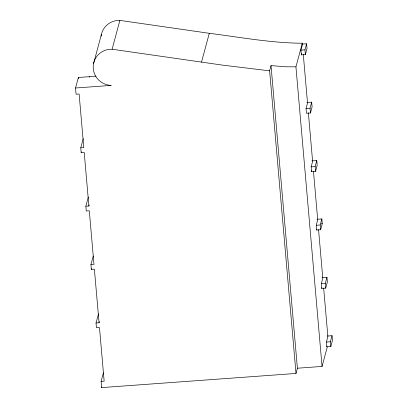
<?xml version="1.0" encoding="UTF-8"?>
<svg xmlns="http://www.w3.org/2000/svg" width="408" height="408" viewBox="0 0 408 408"><rect width="100%" height="100%" fill="white"/><g stroke="black" fill="none" stroke-linecap="round" stroke-linejoin="round"><path stroke-width="0.61" d="M101.102 36.205A18.477 18.064 15.1 0 1 119.891 20.4L209.294 33.313C240.195 37.189 271.09 43.08 302.313 43.212L295.938 66.836L286.238 66.784L271.029 65.612L297.406 368.225L295.999 373.447L101.658 387.6L101.118 381.388L104.152 381.169L99.481 327.548L96.446 327.767L96.028 323.003L99.062 322.779L94.391 269.158L91.356 269.382L90.938 264.614L93.973 264.394L89.301 210.773L86.267 210.992L85.848 206.229L88.883 206.004L84.211 152.388L81.177 152.607L80.764 147.839L83.798 147.619L79.121 93.998L76.087 94.217L75.546 88.006L78.382 77.489L89.587 76.673A31.997 6.314 -5 0 0 96.058 76.072M93.595 63.393L101.378 34.547M80.764 147.839L83.242 138.638M81.177 152.607L81.355 151.949M75.546 88.006L111.19 85.41A18.477 18.064 15.1 0 1 93.203 66.672A18.477 18.064 15.1 0 1 112.108 49.246L119.891 20.4M85.848 206.229L88.332 197.023M88.883 206.004L89.199 204.836M90.938 264.614L93.243 256.066M91.356 269.382L91.53 268.724M96.028 323.003L98.512 313.798M99.062 322.779L99.379 321.611M101.118 381.388L103.423 372.841M101.658 387.6L101.837 386.942M201.511 62.159L209.294 33.313M295.999 373.447L269.622 70.839L271.029 65.612M301.706 44.115L306.592 43.758L307.01 48.521L305.373 54.59L301.379 54.881L300.966 50.113L302.435 44.661L302.313 43.212M301.379 54.881L301.711 53.667M305.373 54.59L304.955 49.822L306.592 43.758M306.791 102.5L311.681 102.143L312.1 106.911L310.462 112.975L306.469 113.266L306.056 108.497L307.525 103.046L303.292 54.453M310.462 112.975L310.044 108.207L311.681 102.143M311.88 160.885L316.771 160.533L317.184 165.296L315.552 171.36L311.559 171.651L311.146 166.887L312.615 161.435L308.382 112.838M311.559 171.651L311.834 170.631M315.552 171.36L315.134 166.597L316.771 160.533M316.97 219.274L321.861 218.917L322.274 223.686L320.637 229.75L316.649 230.041L316.236 225.272L317.705 219.82L313.471 171.227M316.649 230.041L316.832 229.357M320.637 229.75L320.224 224.981L321.861 218.917M322.06 277.659L326.951 277.302L327.364 282.071L325.727 288.135L321.739 288.425L321.32 283.662L322.794 278.205L318.556 229.612M321.739 288.425L321.922 287.747M325.727 288.135L325.314 283.371L326.951 277.302M327.15 336.049L332.041 335.692L332.454 340.456L330.817 346.525L326.828 346.815L326.41 342.047L327.884 336.595L323.646 288.002M326.828 346.815L327.012 346.132M297.406 368.225L322.05 366.43L327.231 347.233M330.817 346.525L330.404 341.756L332.041 335.692M300.966 50.113L304.955 49.822M306.056 108.497L310.044 108.207M311.146 166.887L315.134 166.597M321.055 223.773L322.274 223.686M316.236 225.272L320.224 224.981M321.32 283.662L325.314 283.371M326.41 342.047L330.404 341.756M269.622 70.839L222.263 65.086L112.108 49.246M295.938 66.836L322.05 366.43M89.587 76.673L89.643 77.306M78.382 77.489L78.479 78.576"/></g></svg>
